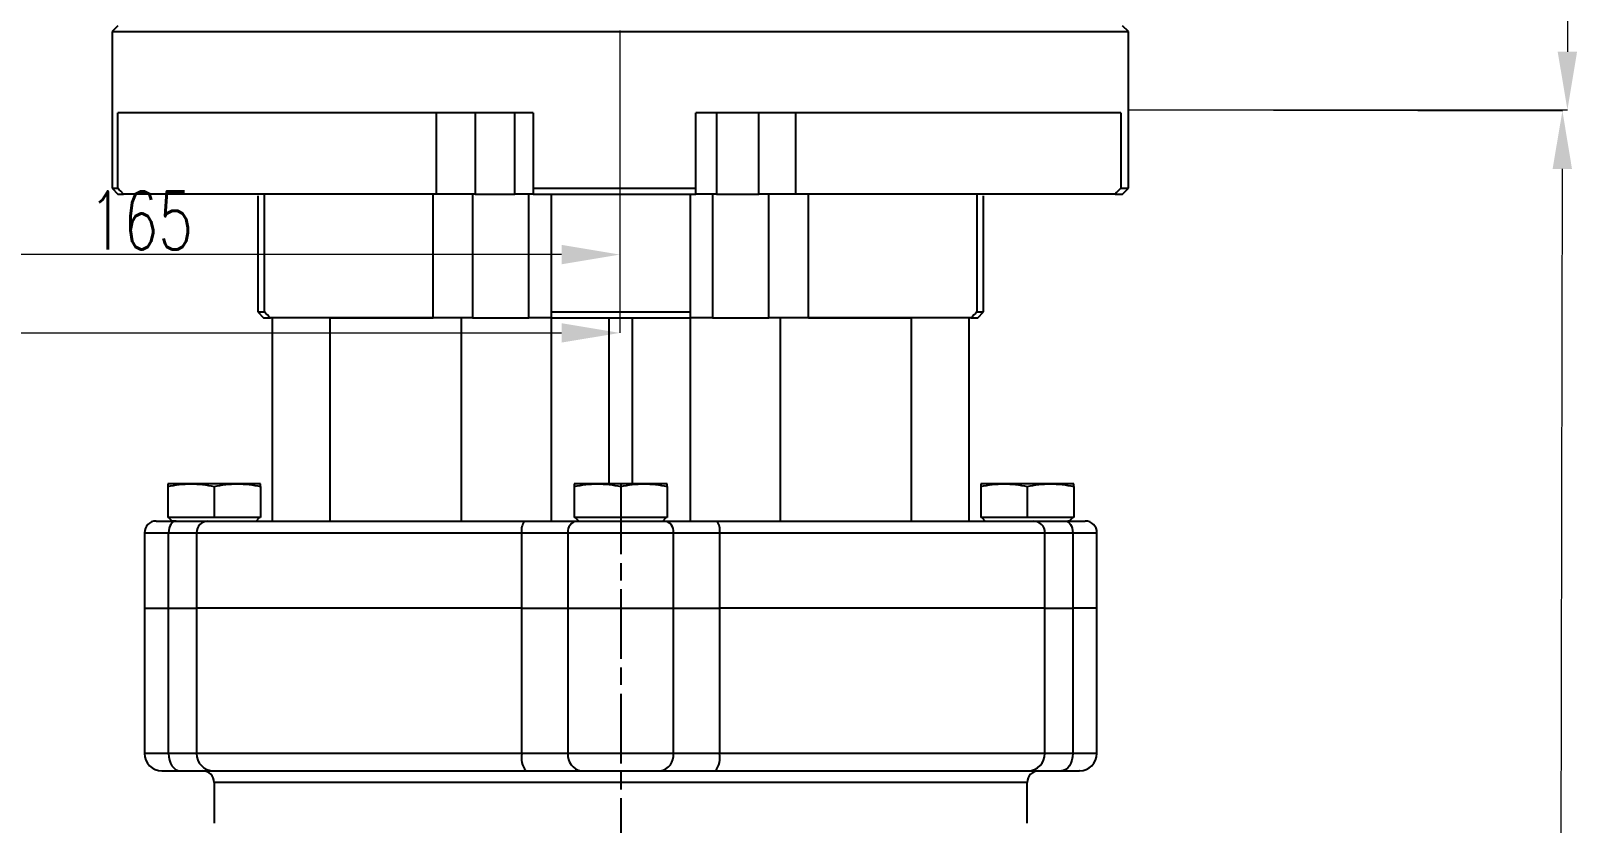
# Model space of a CAD drawing. Header units: millimetres. Extents: x 2271 to 4415, y 823 to 2339.
# Drawn here: x 2836 to 3102.2, y 1826.8 to 1963.2 of the extents above; entities that cross this region are included whole.
import ezdxf

# ---------------------------------------------------------------- set-up
doc = ezdxf.new("R2010")
doc.units = ezdxf.units.MM
doc.linetypes.add('AM_ISO08W050', pattern=[18, 12, -1.5, 3, -1.5])
for name, color, linetype, lineweight in [('AM_5', 3, 'Continuous', 25), ('AM_7', 4, 'AM_ISO08W050', 25), ('标注', 3, 'Continuous', 13)]:
    doc.layers.add(name, color=color, linetype=linetype, lineweight=lineweight)
doc.styles.add('SLDTEXTSTYLE1', font='txt.shx', dxfattribs={"width": 0.7, "bigfont": 'gbcbig.shx'})
doc.dimstyles.new('SLDDIMSTYLE12$0', dxfattribs={"dimtxt": 12, "dimasz": 10, "dimexe": 0, "dimexo": 0.0625, "dimgap": 0.875, "dimtad": 1, "dimdec": 1, "dimlfac": 1.8, "dimrnd": 1e-09, "dimzin": 12, "dimdsep": 46, "dimtxsty": 'SLDTEXTSTYLE1', "dimcen": 0.09, "dimdle": 8.16, "dimclrd": 3, "dimclre": 3, "dimadec": 0, "dimazin": 3, "dimtfac": 1, "dimtdec": 1, "dimtofl": 0, "dimtmove": 0, "dimatfit": 3, "dimfxl": 0, "dimfrac": 2, "dimtolj": 1, "dimlwd": 5, "dimlwe": 5, "dimarcsym": 0})

# ---------------------------------------------------------------- blocks, each defined once
blk = doc.blocks.new('*D184')
at = {"layer": 'AM_5', "color": 3, "lineweight": 5, "transparency": 16777216}
blk.add_line((3025, 1949.56), (3099.66, 1949.4), dxfattribs=at)
at = {"layer": 'AM_5', "color": 3, "linetype": 'Continuous', "lineweight": 5, "transparency": 16777216}
for p, q in [((3099.64, 1939.4), (3099.03, 1655.73)), ((2986.57, 1645.97), (3099.01, 1645.73))]:
    blk.add_line(p, q, dxfattribs=at)
at = {"layer": 'AM_5', "color": 3, "transparency": 16777216}
for points in [[(3097.97, 1939.41), (3101.31, 1939.4), (3099.66, 1949.4)], [(3097.37, 1655.73), (3100.7, 1655.72), (3099.01, 1645.73)]]:
    blk.add_solid(points, dxfattribs=at)
at = {"layer": 'Defpoints', "color": 0, "transparency": 16777216}
for p in [(3024.94, 1949.56), (2986.5, 1645.97), (3099.01, 1645.73)]:
    blk.add_point(p, dxfattribs=at)
at = {"layer": 'AM_5', "color": 0, "transparency": 16777216, "insert": (3092.46, 1797.58), "char_height": 12, "attachment_point": 5, "rotation": 89.8775, "style": 'SLDTEXTSTYLE1'}
blk.add_mtext('\\A1;290', dxfattribs=at)
blk = doc.blocks.new('*D178')
at = {"layer": 'Defpoints', "color": 0, "transparency": 16777216}
for p in [(2999.9, 1993.74), (3024.94, 1949.56), (3100.52, 1949.56)]:
    blk.add_point(p, dxfattribs=at)
at = {"layer": '标注', "color": 3, "lineweight": 5, "transparency": 16777216}
blk.add_line((2999.96, 1993.74), (3100.52, 1993.74), dxfattribs=at)
at = {"layer": '标注', "color": 3, "linetype": 'Continuous', "lineweight": 5, "transparency": 16777216}
for p, q in [((3100.52, 1983.74), (3100.52, 1959.56)), ((3025, 1949.56), (3100.52, 1949.56))]:
    blk.add_line(p, q, dxfattribs=at)
at = {"layer": '标注', "color": 3, "transparency": 16777216}
for points in [[(3098.85, 1983.74), (3102.18, 1983.74), (3100.52, 1993.74)], [(3098.85, 1959.56), (3102.18, 1959.56), (3100.52, 1949.56)]]:
    blk.add_solid(points, dxfattribs=at)
at = {"layer": '标注', "color": 0, "transparency": 16777216, "insert": (3094.64, 1971.65), "char_height": 10, "attachment_point": 5, "rotation": 90, "style": 'SLDTEXTSTYLE1'}
blk.add_mtext('\\A1;30', dxfattribs=at)
blk = doc.blocks.new('*D179')
at = {"layer": 'Defpoints', "color": 0, "transparency": 16777216}
for p in [(2696.21, 2058.79), (2937.34, 1963.29), (2937.34, 1911.16)]:
    blk.add_point(p, dxfattribs=at)
at = {"layer": '标注', "color": 3, "lineweight": 5, "transparency": 16777216}
blk.add_line((2696.21, 2058.72), (2696.21, 1911.16), dxfattribs=at)
at = {"layer": '标注', "color": 3, "linetype": 'Continuous', "lineweight": 5, "transparency": 16777216}
for p, q in [((2937.34, 1963.23), (2937.34, 1911.16)), ((2706.21, 1911.16), (2927.34, 1911.16))]:
    blk.add_line(p, q, dxfattribs=at)
at = {"layer": '标注', "color": 3, "transparency": 16777216}
for points in [[(2706.21, 1912.83), (2706.21, 1909.5), (2696.21, 1911.16)], [(2927.34, 1912.83), (2927.34, 1909.5), (2937.34, 1911.16)]]:
    blk.add_solid(points, dxfattribs=at)
at = {"layer": '标注', "color": 0, "transparency": 16777216, "insert": (2816.77, 1917.04), "char_height": 10, "attachment_point": 5, "style": 'SLDTEXTSTYLE1'}
blk.add_mtext('\\A1;245', dxfattribs=at)
blk = doc.blocks.new('*D195')
at = {"layer": 'Defpoints', "color": 0, "transparency": 16777216}
for p in [(2937.34, 1963.29), (2772.42, 1952.43), (2772.42, 1924.65)]:
    blk.add_point(p, dxfattribs=at)
at = {"layer": '标注', "color": 3, "lineweight": 5, "transparency": 16777216}
blk.add_line((2937.34, 1963.23), (2937.34, 1924.65), dxfattribs=at)
at = {"layer": '标注', "color": 3, "linetype": 'Continuous', "lineweight": 5, "transparency": 16777216}
for p, q in [((2772.42, 1952.37), (2772.42, 1924.65)), ((2927.34, 1924.65), (2782.42, 1924.65))]:
    blk.add_line(p, q, dxfattribs=at)
at = {"layer": '标注', "color": 3, "transparency": 16777216}
for points in [[(2782.42, 1926.32), (2782.42, 1922.98), (2772.42, 1924.65)], [(2927.34, 1926.32), (2927.34, 1922.98), (2937.34, 1924.65)]]:
    blk.add_solid(points, dxfattribs=at)
at = {"layer": '标注', "color": 0, "transparency": 16777216, "insert": (2854.88, 1930.53), "char_height": 10, "attachment_point": 5, "style": 'SLDTEXTSTYLE1'}
blk.add_mtext('\\A1;165', dxfattribs=at)

msp = doc.modelspace()

# ---------------------------------------------------------------- linework, layer by layer
at = {"color": 7, "linetype": 'Continuous', "lineweight": 25}
for p, q in [((2850.938, 1964.062), (2849.938, 1963.062)), ((2849.938, 1963.062), (2849.938, 1936.062)), ((2849.938, 1963.062), (3024.938, 1963.062)), ((3024.938, 1963.062), (3023.938, 1964.062)), ((3024.938, 1936.062), (3024.938, 1963.062)), ((2850.909, 1936.062), (2850.909, 1949.062)), ((2922.438, 1949.062), (2850.909, 1949.062)), ((2905.768, 1935.062), (2905.768, 1949.062)), ((2912.436, 1949.062), (2912.436, 1935.062)), ((2919.28, 1935.062), (2919.28, 1949.062)), ((2922.438, 1949.062), (2922.438, 1936.062)), ((2950.438, 1936.062), (2950.438, 1949.062)), ((3023.643, 1949.062), (2950.438, 1949.062)), ((2954.017, 1949.062), (2954.017, 1935.062)), ((2961.319, 1935.062), (2961.319, 1949.062)), ((2967.687, 1935.062), (2967.687, 1949.062)), ((3023.643, 1949.062), (3023.643, 1936.062)), ((2849.938, 1936.062), (2850.938, 1935.062)), ((2849.938, 1936.062), (2850.909, 1936.062)), ((2922.438, 1936.062), (2950.438, 1936.062)), ((2922.438, 1936.062), (2922.438, 1935.062)), ((2950.438, 1935.062), (2950.438, 1936.062)), ((3023.643, 1936.062), (3024.938, 1936.062)), ((3023.938, 1935.062), (3024.938, 1936.062)), ((2850.938, 1935.062), (2851.921, 1935.062)), ((2905.768, 1935.062), (2851.921, 1935.062)), ((2875.005, 1934.763), (2875.005, 1914.763)), ((2876.167, 1914.763), (2876.167, 1935.062)), ((2905.194, 1913.763), (2905.194, 1935.062)), ((2912.436, 1935.062), (2905.768, 1935.062)), ((2911.996, 1935.062), (2911.996, 1913.763)), ((2912.436, 1935.062), (2919.28, 1935.062)), ((2922.438, 1935.062), (2919.28, 1935.062)), ((2921.715, 1913.763), (2921.715, 1935.062)), ((2922.438, 1935.062), (2950.438, 1935.062)), ((2925.505, 1935.062), (2925.505, 1914.763)), ((2949.505, 1914.763), (2949.505, 1935.062)), ((2954.017, 1935.062), (2950.438, 1935.062)), ((2953.294, 1935.062), (2953.294, 1913.763)), ((2954.017, 1935.062), (2961.319, 1935.062)), ((2967.687, 1935.062), (2961.319, 1935.062)), ((2963.013, 1913.763), (2963.013, 1935.062)), ((3022.628, 1935.062), (2967.687, 1935.062)), ((2969.816, 1913.763), (2969.816, 1935.062)), ((2998.842, 1935.062), (2998.842, 1914.763)), ((3000.005, 1914.763), (3000.005, 1934.763)), ((3022.628, 1935.062), (3023.938, 1935.062)), ((2875.005, 1914.763), (2876.005, 1913.763)), ((2875.005, 1914.763), (2876.167, 1914.763)), ((2925.505, 1914.763), (2949.505, 1914.763)), ((2998.842, 1914.763), (3000.005, 1914.763)), ((2999.005, 1913.763), (3000.005, 1914.763)), ((2876.005, 1913.763), (2877.187, 1913.763)), ((2905.194, 1913.763), (2877.187, 1913.763)), ((2877.505, 1913.763), (2877.505, 1878.763)), ((2887.505, 1878.763), (2887.505, 1913.763)), ((2887.505, 1913.763), (2905.194, 1913.763)), ((2911.996, 1913.763), (2905.194, 1913.763)), ((2910.009, 1913.763), (2910.009, 1878.763)), ((2911.996, 1913.763), (2921.715, 1913.763)), ((2925.505, 1913.763), (2921.715, 1913.763)), ((2925.505, 1913.763), (2949.505, 1913.763)), ((2925.505, 1913.763), (2925.505, 1878.763)), ((2935.505, 1885.163), (2935.505, 1913.763)), ((2939.505, 1913.763), (2939.505, 1885.163)), ((2953.294, 1913.763), (2949.505, 1913.763)), ((2949.505, 1878.763), (2949.505, 1913.763)), ((2953.294, 1913.763), (2963.013, 1913.763)), ((2969.816, 1913.763), (2963.013, 1913.763)), ((2965, 1878.763), (2965, 1913.763)), ((2997.823, 1913.763), (2969.816, 1913.763)), ((2969.816, 1913.763), (2987.505, 1913.763)), ((2987.505, 1913.763), (2987.505, 1878.763)), ((2997.505, 1878.763), (2997.505, 1913.763)), ((2997.823, 1913.763), (2999.005, 1913.763)), ((2863.505, 1885.163), (2859.505, 1885.163)), ((2871.505, 1885.163), (2863.505, 1885.163)), ((2875.505, 1885.163), (2871.505, 1885.163)), ((2933.505, 1885.163), (2929.505, 1885.163)), ((2941.505, 1885.163), (2933.505, 1885.163)), ((2945.505, 1885.163), (2941.505, 1885.163)), ((3003.505, 1885.163), (2999.505, 1885.163)), ((3011.505, 1885.163), (3003.505, 1885.163)), ((3015.505, 1885.163), (3011.505, 1885.163)), ((2859.505, 1884.713), (2859.505, 1879.363)), ((2867.505, 1884.713), (2867.505, 1879.363)), ((2875.505, 1884.713), (2875.505, 1879.363)), ((2929.505, 1884.713), (2929.505, 1879.363)), ((2937.505, 1884.713), (2937.505, 1879.363)), ((2945.505, 1884.713), (2945.505, 1879.363)), ((2999.505, 1884.713), (2999.505, 1879.363)), ((3007.505, 1884.713), (3007.505, 1879.363)), ((3015.505, 1884.713), (3015.505, 1879.363)), ((2867.505, 1879.363), (2859.505, 1879.363)), ((2859.67, 1879.363), (2860.27, 1878.763)), ((2860.632, 1878.763), (2860.27, 1878.763)), ((2875.505, 1879.363), (2867.505, 1879.363)), ((2874.74, 1878.763), (2875.34, 1879.363)), ((2937.505, 1879.363), (2929.505, 1879.363)), ((2929.67, 1879.363), (2930.27, 1878.763)), ((2945.505, 1879.363), (2937.505, 1879.363)), ((2944.74, 1878.763), (2945.34, 1879.363)), ((3007.505, 1879.363), (2999.505, 1879.363)), ((2999.67, 1879.363), (3000.27, 1878.763)), ((3015.505, 1879.363), (3007.505, 1879.363)), ((3014.74, 1878.763), (3014.5, 1878.763)), ((3014.74, 1878.763), (3015.34, 1879.363)), ((2855.505, 1876.763), (2855.505, 1863.763)), ((2855.505, 1876.763), (2859.66, 1876.763)), ((2859.66, 1876.763), (2864.463, 1876.763)), ((2859.66, 1863.763), (2859.66, 1876.763)), ((2864.463, 1876.763), (2920.478, 1876.763)), ((2864.463, 1876.763), (2864.463, 1863.763)), ((2920.478, 1876.763), (2928.424, 1876.763)), ((2920.478, 1863.763), (2920.478, 1876.763)), ((2928.424, 1876.763), (2946.586, 1876.763)), ((2928.424, 1876.763), (2928.424, 1863.763)), ((2946.586, 1863.763), (2946.586, 1876.763)), ((2946.586, 1876.763), (2954.532, 1876.763)), ((2954.532, 1876.763), (2954.532, 1863.763)), ((2954.532, 1876.763), (3010.546, 1876.763)), ((3010.546, 1863.763), (3010.546, 1876.763)), ((3010.546, 1876.763), (3015.349, 1876.763)), ((3015.349, 1876.763), (3015.349, 1863.763)), ((3015.349, 1876.763), (3019.505, 1876.763)), ((3019.505, 1863.763), (3019.505, 1876.763)), ((2855.505, 1863.763), (2855.505, 1838.763)), ((2855.505, 1863.763), (2859.66, 1863.763)), ((2859.66, 1838.763), (2859.66, 1863.763)), ((2859.66, 1863.763), (2864.463, 1863.763)), ((2864.463, 1863.763), (2864.463, 1838.763)), ((2920.478, 1863.763), (2864.463, 1863.763)), ((2920.478, 1838.763), (2920.478, 1863.763)), ((2920.478, 1863.763), (2928.424, 1863.763)), ((2928.424, 1863.763), (2928.424, 1838.763)), ((2928.424, 1863.763), (2946.586, 1863.763)), ((2946.586, 1838.763), (2946.586, 1863.763)), ((2946.586, 1863.763), (2954.532, 1863.763)), ((2954.532, 1863.763), (2954.532, 1838.763)), ((3010.546, 1863.763), (2954.532, 1863.763)), ((3010.546, 1838.763), (3010.546, 1863.763)), ((3010.546, 1863.763), (3015.349, 1863.763)), ((3015.349, 1863.763), (3015.349, 1838.763)), ((3019.505, 1863.763), (3015.349, 1863.763)), ((3019.505, 1838.763), (3019.505, 1863.763)), ((2859.66, 1838.763), (2855.505, 1838.763)), ((2864.463, 1838.763), (2859.66, 1838.763)), ((2920.478, 1838.763), (2864.463, 1838.763)), ((2928.424, 1838.763), (2920.478, 1838.763)), ((2946.586, 1838.763), (2928.424, 1838.763)), ((2954.532, 1838.763), (2946.586, 1838.763)), ((3010.546, 1838.763), (2954.532, 1838.763)), ((3015.349, 1838.763), (3010.546, 1838.763)), ((3019.505, 1838.763), (3015.349, 1838.763)), ((2860.838, 1835.763), (2861.271, 1835.763)), ((2867.385, 1835.763), (2921.159, 1835.763)), ((2953.85, 1835.763), (3007.625, 1835.763)), ((3013.738, 1835.763), (3014.171, 1835.763)), ((3007.505, 1833.763), (2867.505, 1833.763)), ((2867.505, 1833.763), (2867.505, 1826.763)), ((3007.505, 1826.763), (3007.505, 1833.763))]:
    msp.add_line(p, q, dxfattribs=at)
at = {"color": 144, "linetype": 'Continuous', "lineweight": 18}
for p, q in [((2919.28, 1935.062), (2912.436, 1935.062)), ((2961.319, 1935.062), (2954.017, 1935.062))]:
    msp.add_line(p, q, dxfattribs=at)
at = {"color": 7, "linetype": 'Continuous', "lineweight": 25, "flags": 128}
for points in [[(2851.921, 1935.062), (2851.415, 1935.562), (2851.162, 1935.812), (2850.909, 1936.062)], [(3023.643, 1936.062), (3023.135, 1935.562), (3022.882, 1935.312), (3022.628, 1935.062)], [(2860.968, 1878.763), (2860.713, 1878.725), (2860.467, 1878.611), (2860.241, 1878.426), (2860.043, 1878.178), (2859.881, 1877.875), (2859.76, 1877.529), (2859.685, 1877.154), (2859.66, 1876.763)], [(3014.042, 1878.763), (3014.297, 1878.725), (3014.542, 1878.611), (3014.768, 1878.426), (3014.966, 1878.178), (3015.129, 1877.875), (3015.25, 1877.529), (3015.324, 1877.154), (3015.349, 1876.763)], [(2859.66, 1838.763), (2859.698, 1838.178), (2859.81, 1837.615), (2859.991, 1837.097), (2860.235, 1836.642), (2860.532, 1836.269), (2860.871, 1835.992), (2861.239, 1835.821), (2861.621, 1835.763)], [(3015.349, 1838.763), (3015.311, 1838.178), (3015.2, 1837.615), (3015.019, 1837.097), (3014.775, 1836.642), (3014.478, 1836.269), (3014.138, 1835.992), (3013.771, 1835.821), (3013.388, 1835.763)]]:
    msp.add_lwpolyline(points, dxfattribs=at)
at = {"color": 7, "linetype": 'Continuous', "lineweight": 25}
for centre, radius, start, end in [((2857.505, 1876.763), 2, 90, 180), ((2866.437, 1876.789), 1.974, 90.76791, 180.74785), ((2923.021, 1877.238), 2.587, 143.85476, 190.56369), ((2930.22, 1876.977), 1.809, 98.98174, 186.78498), ((2944.79, 1876.977), 1.809, 353.21502, 81.01826), ((2951.989, 1877.238), 2.587, 349.43631, 36.14524), ((3008.572, 1876.789), 1.974, 359.25215, 89.23209), ((3017.505, 1876.763), 2, 0, 90), ((2858.505, 1838.763), 3, 180, 270), ((2867.424, 1838.725), 2.962, 179.25215, 269.23209), ((2924.292, 1838.052), 3.88, 169.43631, 216.14524), ((2931.117, 1838.443), 2.713, 173.21502, 261.01826), ((2943.892, 1838.443), 2.713, 278.98174, 6.78498), ((2950.717, 1838.052), 3.88, 323.85476, 10.56369), ((3007.585, 1838.725), 2.962, 270.76791, 0.74785), ((3016.505, 1838.763), 3, 270, 0), ((2865.505, 1833.763), 2, 0, 90), ((3009.505, 1833.763), 2, 90, 180)]:
    msp.add_arc(centre, radius, start, end, dxfattribs=at)
for points in [[(2877.187, 1913.763), (2876.847, 1914.097), (2876.507, 1914.43), (2876.167, 1914.763)], [(2925.505, 1914.763), (2925.505, 1914.43), (2925.505, 1914.097), (2925.505, 1913.763)], [(2949.505, 1913.763), (2949.505, 1914.097), (2949.505, 1914.43), (2949.505, 1914.763)], [(2998.842, 1914.763), (2998.502, 1914.43), (2998.162, 1914.097), (2997.823, 1913.763)], [(2858.505, 1835.763), (2858.505, 1835.763), (2859.642, 1835.763), (2861.621, 1835.763)], [(2861.621, 1835.763), (2864.502, 1835.763), (2866.52, 1835.763), (2867.385, 1835.763)], [(2921.159, 1835.763), (2924.867, 1835.763), (2928.205, 1835.763), (2930.694, 1835.763)], [(2944.315, 1835.763), (2946.804, 1835.763), (2950.143, 1835.763), (2953.85, 1835.763)], [(3007.625, 1835.763), (3008.489, 1835.763), (3010.507, 1835.763), (3013.388, 1835.763)]]:
    msp.add_open_spline(points, degree=3, dxfattribs=at)
for points, knots in [([(2859.505, 1884.713), (2860.166, 1884.852), (2860.829, 1884.965), (2862.162, 1885.121), (2862.832, 1885.163), (2863.505, 1885.163)], [0, 0, 0, 0, 0.5, 0.5, 1, 1, 1, 1]), ([(2859.505, 1885.163), (2859.505, 1885.163), (2859.505, 1885.121), (2859.505, 1884.965), (2859.505, 1884.852), (2859.505, 1884.713)], [0, 0, 0, 0, 0.5, 0.5, 1, 1, 1, 1]), ([(2863.505, 1885.163), (2864.178, 1885.163), (2864.847, 1885.121), (2866.18, 1884.965), (2866.843, 1884.852), (2867.505, 1884.713)], [0, 0, 0, 0, 0.5, 0.5, 1, 1, 1, 1]), ([(2867.505, 1884.713), (2868.166, 1884.852), (2868.829, 1884.965), (2870.162, 1885.121), (2870.832, 1885.163), (2871.505, 1885.163)], [0, 0, 0, 0, 0.5, 0.5, 1, 1, 1, 1]), ([(2871.505, 1885.163), (2872.178, 1885.163), (2872.847, 1885.121), (2874.18, 1884.965), (2874.843, 1884.852), (2875.505, 1884.713)], [0, 0, 0, 0, 0.5, 0.5, 1, 1, 1, 1]), ([(2875.505, 1884.713), (2875.505, 1884.852), (2875.505, 1884.965), (2875.505, 1885.121), (2875.505, 1885.163), (2875.505, 1885.163)], [0, 0, 0, 0, 0.5, 0.5, 1, 1, 1, 1]), ([(2929.505, 1884.713), (2930.166, 1884.852), (2930.829, 1884.965), (2932.162, 1885.121), (2932.832, 1885.163), (2933.505, 1885.163)], [0, 0, 0, 0, 0.5, 0.5, 1, 1, 1, 1]), ([(2929.505, 1885.163), (2929.505, 1885.163), (2929.505, 1885.121), (2929.505, 1884.965), (2929.505, 1884.852), (2929.505, 1884.713)], [0, 0, 0, 0, 0.5, 0.5, 1, 1, 1, 1]), ([(2933.505, 1885.163), (2934.178, 1885.163), (2934.847, 1885.121), (2936.18, 1884.965), (2936.843, 1884.852), (2937.505, 1884.713)], [0, 0, 0, 0, 0.5, 0.5, 1, 1, 1, 1]), ([(2937.505, 1884.713), (2938.166, 1884.852), (2938.829, 1884.965), (2940.162, 1885.121), (2940.832, 1885.163), (2941.505, 1885.163)], [0, 0, 0, 0, 0.5, 0.5, 1, 1, 1, 1]), ([(2941.505, 1885.163), (2942.178, 1885.163), (2942.847, 1885.121), (2944.18, 1884.965), (2944.843, 1884.852), (2945.505, 1884.713)], [0, 0, 0, 0, 0.5, 0.5, 1, 1, 1, 1]), ([(2945.505, 1884.713), (2945.505, 1884.852), (2945.505, 1884.965), (2945.505, 1885.121), (2945.505, 1885.163), (2945.505, 1885.163)], [0, 0, 0, 0, 0.5, 0.5, 1, 1, 1, 1]), ([(2999.505, 1884.713), (3000.166, 1884.852), (3000.829, 1884.965), (3002.162, 1885.121), (3002.832, 1885.163), (3003.505, 1885.163)], [0, 0, 0, 0, 0.5, 0.5, 1, 1, 1, 1]), ([(2999.505, 1885.163), (2999.505, 1885.163), (2999.505, 1885.121), (2999.505, 1884.965), (2999.505, 1884.852), (2999.505, 1884.713)], [0, 0, 0, 0, 0.5, 0.5, 1, 1, 1, 1]), ([(3003.505, 1885.163), (3004.178, 1885.163), (3004.847, 1885.121), (3006.18, 1884.965), (3006.843, 1884.852), (3007.505, 1884.713)], [0, 0, 0, 0, 0.5, 0.5, 1, 1, 1, 1]), ([(3007.505, 1884.713), (3008.166, 1884.852), (3008.829, 1884.965), (3010.162, 1885.121), (3010.832, 1885.163), (3011.505, 1885.163)], [0, 0, 0, 0, 0.5, 0.5, 1, 1, 1, 1]), ([(3011.505, 1885.163), (3012.178, 1885.163), (3012.847, 1885.121), (3014.18, 1884.965), (3014.843, 1884.852), (3015.505, 1884.713)], [0, 0, 0, 0, 0.5, 0.5, 1, 1, 1, 1]), ([(3015.505, 1884.713), (3015.505, 1884.852), (3015.505, 1884.965), (3015.505, 1885.121), (3015.505, 1885.163), (3015.505, 1885.163)], [0, 0, 0, 0, 0.5, 0.5, 1, 1, 1, 1]), ([(2857.505, 1878.763), (2857.506, 1878.763), (2857.507, 1878.763), (2857.522, 1878.763), (2857.544, 1878.763), (2857.576, 1878.763), (2857.618, 1878.763), (2857.668, 1878.763), (2857.778, 1878.763), (2857.995, 1878.763), (2858.394, 1878.763), (2858.899, 1878.763), (2859.402, 1878.763), (2859.848, 1878.763), (2860.2, 1878.763), (2860.571, 1878.763), (2860.835, 1878.763), (2860.968, 1878.763)], [0, 0, 0, 0, 0.035381, 0.0706832, 0.1059391, 0.1411812, 0.176442, 0.2117541, 0.2471499, 0.3735492, 0.5000095, 0.6264089, 0.7528692, 0.8147278, 0.8764195, 0.9381187, 1, 1, 1, 1]), ([(2860.968, 1878.763), (2861.063, 1878.763), (2861.254, 1878.763), (2861.532, 1878.763), (2861.805, 1878.763), (2862.072, 1878.763), (2862.333, 1878.763), (2862.588, 1878.763), (2863.047, 1878.763), (2863.677, 1878.763), (2864.419, 1878.763), (2865.069, 1878.763), (2865.531, 1878.763), (2865.85, 1878.763), (2866.063, 1878.763), (2866.253, 1878.763), (2866.358, 1878.763), (2866.411, 1878.763)], [0, 0, 0, 0, 0.03553479, 0.0710273, 0.10649523, 0.14195632, 0.17742833, 0.21292899, 0.24847599, 0.37421557, 0.50000523, 0.6257448, 0.75153447, 0.81368907, 0.87575476, 0.93782669, 1, 1, 1, 1]), ([(2866.411, 1878.763), (2866.479, 1878.763), (2866.616, 1878.763), (2866.835, 1878.763), (2867.064, 1878.763), (2867.303, 1878.763), (2867.553, 1878.763), (2867.813, 1878.763), (2868.084, 1878.763), (2868.365, 1878.763), (2868.656, 1878.763), (2868.958, 1878.763), (2869.754, 1878.763), (2871.175, 1878.763), (2873.466, 1878.763), (2876.085, 1878.763), (2879.037, 1878.763), (2882.294, 1878.763), (2885.842, 1878.763), (2889.652, 1878.763), (2893.692, 1878.763), (2897.938, 1878.763), (2902.338, 1878.763), (2906.879, 1878.763), (2910.488, 1878.763), (2913.091, 1878.763), (2914.637, 1878.763), (2916.195, 1878.763), (2917.763, 1878.763), (2919.341, 1878.763), (2920.401, 1878.763), (2920.932, 1878.763)], [0, 0, 0, 0, 0.0109905, 0.0219738, 0.0329514, 0.0439251, 0.0548963, 0.0658669, 0.0768384, 0.0878125, 0.0987907, 0.1097749, 0.1207665, 0.1829209, 0.2450819, 0.3084864, 0.3718973, 0.435946, 0.5000009, 0.5640495, 0.6281044, 0.6915089, 0.7549199, 0.8170743, 0.8792353, 0.8993787, 0.9195022, 0.939616, 0.9597302, 0.9798548, 1, 1, 1, 1]), ([(2920.932, 1878.763), (2921.055, 1878.763), (2921.301, 1878.763), (2921.668, 1878.763), (2922.032, 1878.763), (2922.394, 1878.763), (2922.753, 1878.763), (2923.109, 1878.763), (2923.763, 1878.763), (2924.696, 1878.763), (2925.875, 1878.763), (2926.999, 1878.763), (2927.882, 1878.763), (2928.552, 1878.763), (2929.033, 1878.763), (2929.497, 1878.763), (2929.79, 1878.763), (2929.937, 1878.763)], [0, 0, 0, 0, 0.0355348, 0.0710273, 0.1064952, 0.1419563, 0.1774283, 0.212929, 0.248476, 0.3742156, 0.5000052, 0.6257448, 0.7515345, 0.8136891, 0.8757548, 0.9378267, 1, 1, 1, 1]), ([(2929.937, 1878.763), (2930.004, 1878.763), (2930.137, 1878.763), (2930.346, 1878.763), (2930.561, 1878.763), (2930.782, 1878.763), (2931.009, 1878.763), (2931.242, 1878.763), (2931.687, 1878.763), (2932.373, 1878.763), (2933.335, 1878.763), (2934.347, 1878.763), (2935.728, 1878.763), (2937.505, 1878.763), (2939.282, 1878.763), (2940.662, 1878.763), (2941.674, 1878.763), (2942.636, 1878.763), (2943.385, 1878.763), (2943.945, 1878.763), (2944.341, 1878.763), (2944.719, 1878.763), (2944.954, 1878.763), (2945.072, 1878.763)], [0, 0, 0, 0, 0.0176984, 0.0353574, 0.0529932, 0.0706221, 0.0882604, 0.1059243, 0.1236301, 0.1868579, 0.2501163, 0.3133441, 0.3766025, 0.5000048, 0.6234071, 0.6866349, 0.7498933, 0.8131211, 0.8763795, 0.9073226, 0.9381822, 0.9690456, 1, 1, 1, 1]), ([(2945.072, 1878.763), (2945.156, 1878.763), (2945.322, 1878.763), (2945.58, 1878.763), (2945.844, 1878.763), (2946.114, 1878.763), (2946.389, 1878.763), (2946.671, 1878.763), (2947.202, 1878.763), (2948.01, 1878.763), (2949.134, 1878.763), (2950.313, 1878.763), (2951.333, 1878.763), (2952.166, 1878.763), (2952.795, 1878.763), (2953.432, 1878.763), (2953.862, 1878.763), (2954.078, 1878.763)], [0, 0, 0, 0, 0.03553479, 0.0710273, 0.10649523, 0.14195632, 0.17742833, 0.21292899, 0.24847599, 0.37421557, 0.50000523, 0.6257448, 0.75153447, 0.81368907, 0.87575476, 0.93782669, 1, 1, 1, 1]), ([(2954.078, 1878.763), (2954.367, 1878.763), (2954.946, 1878.763), (2955.811, 1878.763), (2956.673, 1878.763), (2957.531, 1878.763), (2958.387, 1878.763), (2959.239, 1878.763), (2960.088, 1878.763), (2960.934, 1878.763), (2961.777, 1878.763), (2962.616, 1878.763), (2964.75, 1878.763), (2968.13, 1878.763), (2972.671, 1878.763), (2977.071, 1878.763), (2981.317, 1878.763), (2985.357, 1878.763), (2989.167, 1878.763), (2992.716, 1878.763), (2995.972, 1878.763), (2998.925, 1878.763), (3001.543, 1878.763), (3003.834, 1878.763), (3005.351, 1878.763), (3006.308, 1878.763), (3006.837, 1878.763), (3007.332, 1878.763), (3007.791, 1878.763), (3008.217, 1878.763), (3008.471, 1878.763), (3008.599, 1878.763)], [0, 0, 0, 0, 0.0109905, 0.0219738, 0.0329514, 0.0439251, 0.0548963, 0.0658669, 0.0768384, 0.0878125, 0.0987907, 0.1097749, 0.1207665, 0.1829209, 0.2450819, 0.3084864, 0.3718973, 0.435946, 0.5000009, 0.5640495, 0.6281044, 0.6915089, 0.7549199, 0.8170743, 0.8792353, 0.8993787, 0.9195022, 0.939616, 0.9597302, 0.9798548, 1, 1, 1, 1]), ([(3008.599, 1878.763), (3008.628, 1878.763), (3008.687, 1878.763), (3008.786, 1878.763), (3008.893, 1878.763), (3009.007, 1878.763), (3009.13, 1878.763), (3009.261, 1878.763), (3009.518, 1878.763), (3009.94, 1878.763), (3010.591, 1878.763), (3011.332, 1878.763), (3012.021, 1878.763), (3012.61, 1878.763), (3013.068, 1878.763), (3013.544, 1878.763), (3013.876, 1878.763), (3014.042, 1878.763)], [0, 0, 0, 0, 0.0355348, 0.0710273, 0.1064952, 0.1419563, 0.1774283, 0.212929, 0.248476, 0.3742156, 0.5000052, 0.6257448, 0.7515345, 0.8136891, 0.8757548, 0.9378267, 1, 1, 1, 1]), ([(3014.042, 1878.763), (3014.515, 1878.763), (3015.47, 1878.763), (3016.529, 1878.763), (3017.217, 1878.763), (3017.525, 1878.763), (3017.475, 1878.763), (3017.463, 1878.763)], [0, 0, 0, 0, 0.229966, 0.4645793, 0.6991926, 0.9291586, 1, 1, 1, 1]), ([(2930.694, 1835.763), (2932.403, 1835.763), (2934.89, 1835.763), (2940.12, 1835.763), (2942.606, 1835.763), (2944.315, 1835.763)], [0, 0, 0, 0, 0.5, 0.5, 1, 1, 1, 1]), ([(3013.388, 1835.763), (3013.814, 1835.763), (3014.673, 1835.763), (3015.627, 1835.763), (3016.246, 1835.763), (3016.523, 1835.763), (3016.478, 1835.763), (3016.467, 1835.763)], [0, 0, 0, 0, 0.229966, 0.4645793, 0.6991926, 0.9291586, 1, 1, 1, 1])]:
    msp.add_open_spline(points, degree=3, knots=knots, dxfattribs=at)
at = {"layer": 'AM_7'}
msp.add_line((2937.505, 1885.038), (2937.505, 1478.263), dxfattribs=at)

# ---------------------------------------------------------------- dimensions: what is measured, and where the dimension line sits
at = {"layer": 'AM_5'}
dim = msp.add_linear_dim(base=(3099.012, 1645.728), p1=(3024.938, 1949.562), p2=(2986.505, 1645.969), angle=89.87751, text='290', dimstyle='SLDDIMSTYLE12$0', override={"dimlfac": 1, "dimpost": ''}, dxfattribs=at)
dim.commit()
dim.dimension.update_dxf_attribs({"geometry": '*D184', "text_midpoint": (3092.462, 1797.58)})
at = {"layer": '标注'}
dim = msp.add_linear_dim(base=(2937.344, 1911.164), p1=(2696.206, 2058.786), p2=(2937.344, 1963.291), text='245', dimstyle='SLDDIMSTYLE12$0', override={"dimtxt": 10, "dimtdec": 3, "dimtzin": 0}, dxfattribs=at)
dim.commit()
dim.dimension.update_dxf_attribs({"geometry": '*D179', "text_midpoint": (2816.775, 1911.164), "dimtype": 160})
dim = msp.add_linear_dim(base=(3100.517, 1949.562), p1=(2999.901, 1993.742), p2=(3024.938, 1949.562), angle=90, text='30', dimstyle='SLDDIMSTYLE12$0', override={"dimtxt": 10, "dimtdec": 3, "dimtzin": 0}, dxfattribs=at)
dim.commit()
dim.dimension.update_dxf_attribs({"geometry": '*D178', "text_midpoint": (3094.642, 1971.652)})
dim = msp.add_linear_dim(base=(2772.425, 1924.652), p1=(2937.344, 1963.291), p2=(2772.425, 1952.431), text='165', dimstyle='SLDDIMSTYLE12$0', override={"dimtxt": 10, "dimtdec": 3, "dimtzin": 0}, dxfattribs=at)
dim.commit()
dim.dimension.update_dxf_attribs({"geometry": '*D195', "text_midpoint": (2854.884, 1930.527)})

doc.saveas('drawing.dxf')
